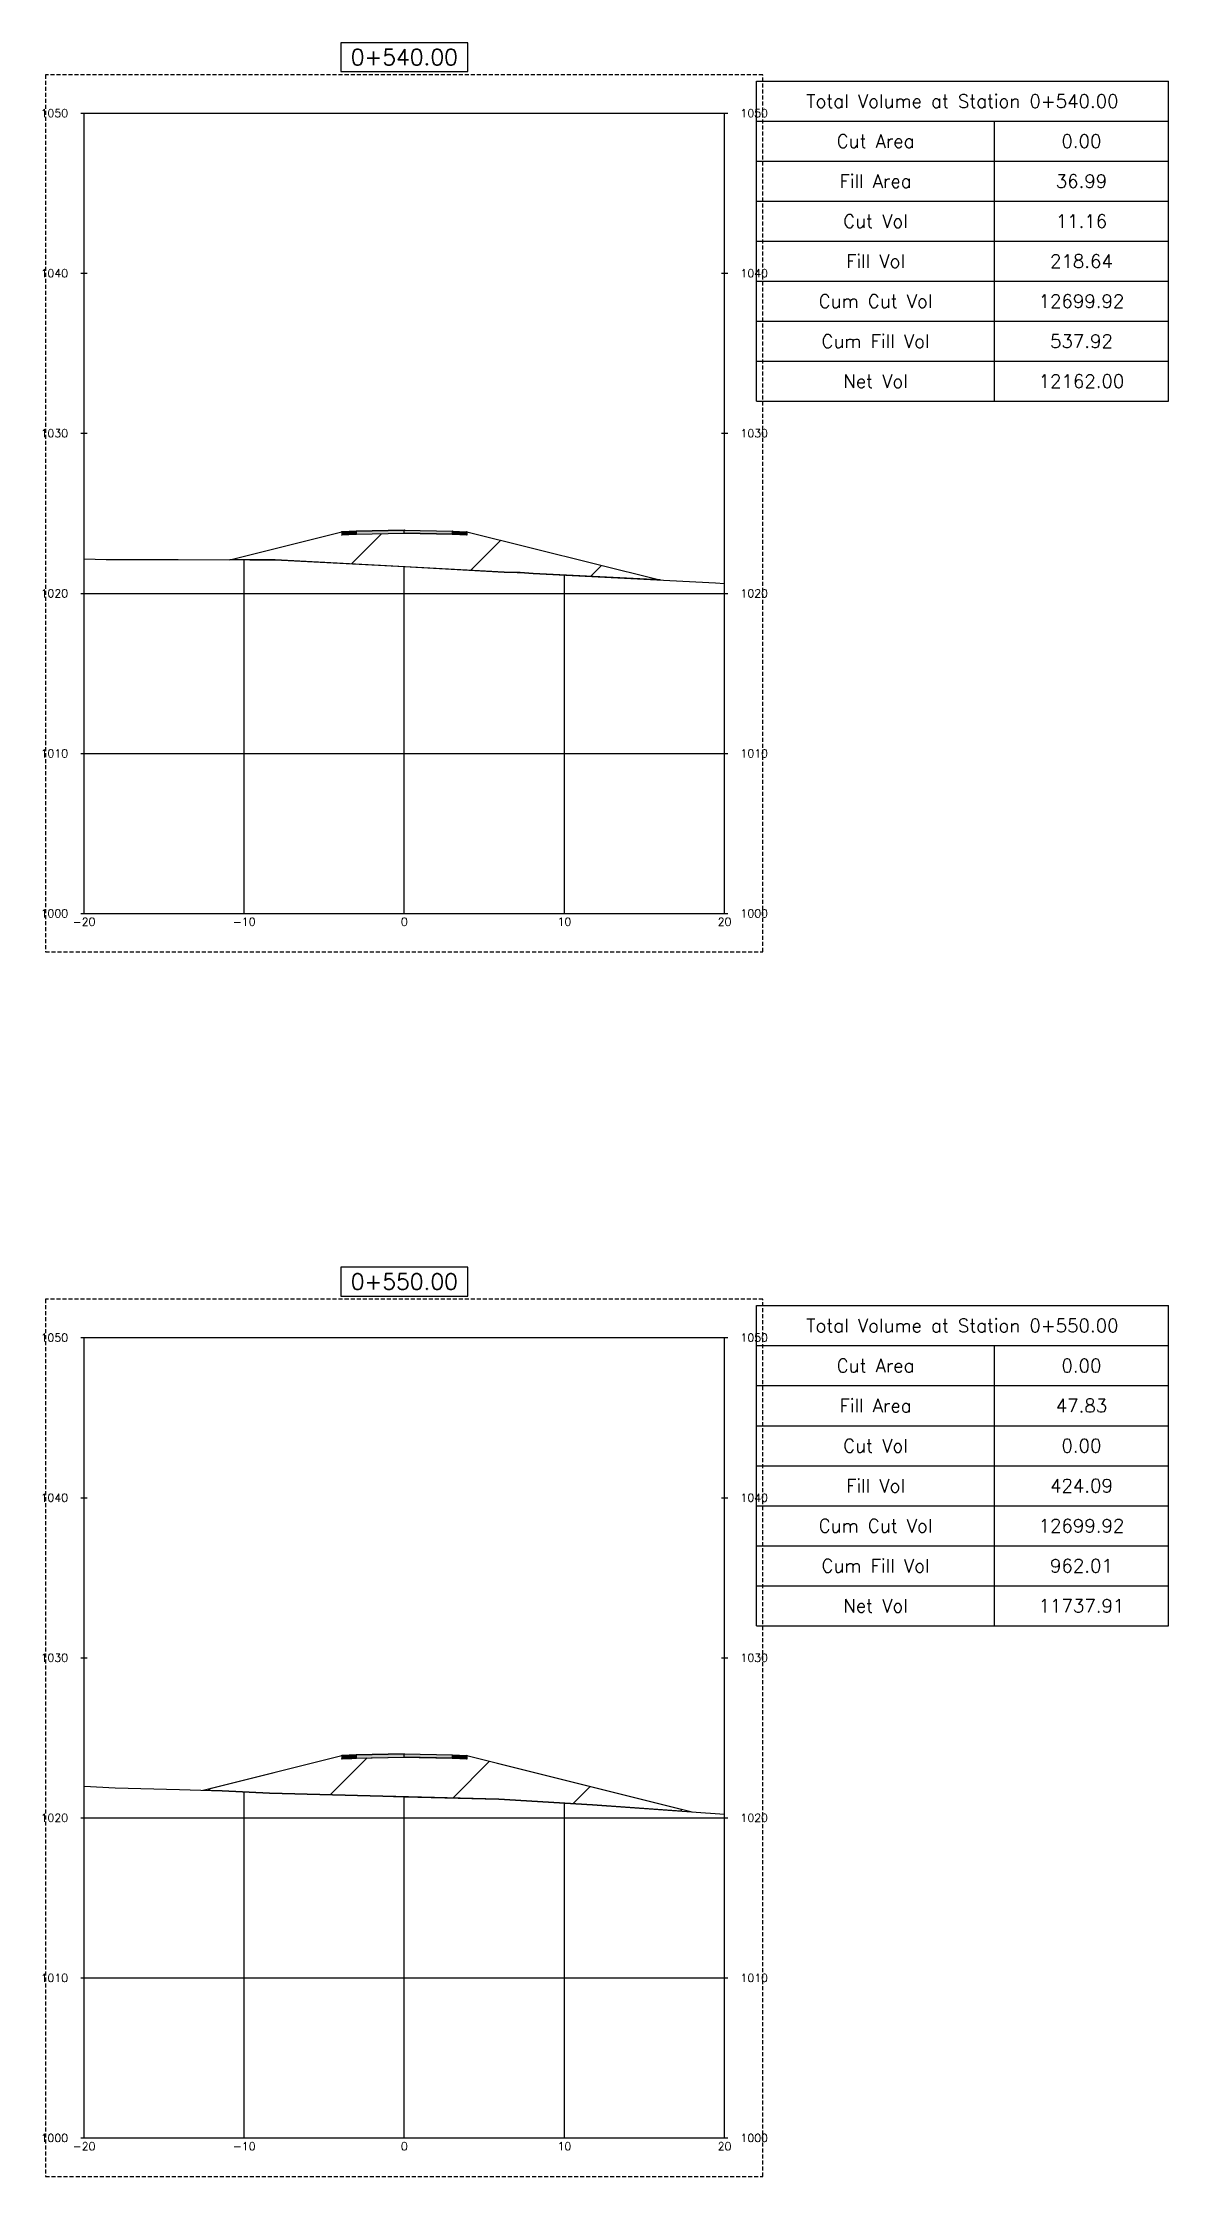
# Model space of a CAD drawing. Header units: metres. Extents: x 517023 to 519141, y 3924953 to 3927827.
# Drawn here: x 518738.4 to 518808.7, y 3925358.7 to 3925492 of the extents above; entities that cross this region are included whole.
import ezdxf

# ---------------------------------------------------------------- set-up
doc = ezdxf.new("R2010")
doc.units = ezdxf.units.M
doc.linetypes.add('DASHED2', pattern=[0.375, 0.25, -0.125])
for name, color, linetype in [('C-ANNO-TABL', 1, 'Continuous'), ('C-ANNO-TABL-TEXT', 150, 'Continuous'), ('C-ANNO-TABL-TITL', 150, 'Continuous'), ('C-ANNO-TABL-TTBL', 5, 'Continuous'), ('C-ROAD-CORR', 5, 'Continuous'), ('C-ROAD-CORR-PATT', 150, 'Continuous'), ('C-ROAD-LINK', 150, 'Continuous'), ('C-ROAD-MARK', 212, 'Continuous'), ('C-ROAD-PROF-TTLB', 5, 'Continuous'), ('C-ROAD-SECT', 7, 'Continuous'), ('C-ROAD-SECT-GRID', 7, 'Continuous'), ('C-ROAD-SECT-TEXT', 92, 'Continuous'), ('C-ROAD-SECT-TICK', 7, 'Continuous'), ('C-ROAD-SECT-TITL', 92, 'Continuous'), ('C-ROAD-SHAP', 32, 'Continuous'), ('C-ROAD-SHAP-PATT', 7, 'Continuous')]:
    doc.layers.add(name, color=color, linetype=linetype)
doc.layers.add('C-ROAD-SECT-BUFR', color=6, linetype='DASHED2', plot=False)
doc.styles.get("Standard").update_dxf_attribs({"font": 'simplex.shx'})

msp = doc.modelspace()

# ---------------------------------------------------------------- hatches: boundary and pattern name
at = {"layer": 'C-ROAD-CORR-PATT', "linetype": 'Continuous', "lineweight": -3}
h = msp.add_hatch(dxfattribs=at)
h.set_pattern_fill('ANSI31', color=3, scale=1.75, style=0)
h.set_pattern_definition([(45, (518750.0783, 3925459.7443), (-3.9289, 3.9289), [])])
h.paths.add_polyline_path([(518750.08, 3925459.74), (518757.07, 3925461.49), (518757.07, 3925461.29), (518757.97, 3925461.33), (518760.97, 3925461.39), (518763.97, 3925461.33), (518764.87, 3925461.29), (518764.87, 3925461.49), (518776.93, 3925458.48), (518769.02, 3925458.88), (518768.2, 3925458.94), (518768.01, 3925458.95), (518767.21, 3925458.97), (518752.91, 3925459.74), (518752.9, 3925459.74), (518751.33, 3925459.74)])
h = msp.add_hatch(dxfattribs=at)
h.set_pattern_fill('ANSI31', color=3, scale=1.75, style=0)
h.set_pattern_definition([(45, (518748.763, 3925382.8544), (-3.9289, 3.9289), [])])
h.paths.add_polyline_path([(518748.76, 3925382.85), (518748.76, 3925382.95), (518757.07, 3925385.03), (518757.07, 3925384.97), (518757.07, 3925384.83), (518757.69, 3925384.85), (518757.97, 3925384.87), (518760.97, 3925384.93), (518763.97, 3925384.87), (518764.87, 3925384.83), (518764.87, 3925384.89), (518764.87, 3925385.03), (518768.61, 3925384.09), (518778.27, 3925381.68), (518778.27, 3925381.56), (518772.73, 3925381.95), (518766.87, 3925382.3), (518759.63, 3925382.49), (518752.55, 3925382.69), (518749.6, 3925382.83)])
at = {"layer": 'C-ROAD-SHAP-PATT', "linetype": 'Continuous', "lineweight": -3}
for points in [[(518757.97, 3925461.53), (518757.07, 3925461.49), (518757.07, 3925461.29), (518757.97, 3925461.33)], [(518760.97, 3925461.59), (518757.97, 3925461.53), (518757.97, 3925461.33), (518760.97, 3925461.39)], [(518760.97, 3925461.59), (518763.97, 3925461.53), (518763.97, 3925461.33), (518760.97, 3925461.39)], [(518763.97, 3925461.53), (518764.87, 3925461.49), (518764.87, 3925461.29), (518763.97, 3925461.33)], [(518760.97, 3925385.13), (518757.97, 3925385.07), (518757.97, 3925384.87), (518760.97, 3925384.93)], [(518760.97, 3925385.13), (518763.97, 3925385.07), (518763.97, 3925384.87), (518760.97, 3925384.93)], [(518757.97, 3925385.07), (518757.07, 3925385.03), (518757.07, 3925384.83), (518757.97, 3925384.87)], [(518763.97, 3925385.07), (518764.87, 3925385.03), (518764.87, 3925384.83), (518763.97, 3925384.87)]]:
    msp.add_hatch(color=7, dxfattribs=at).paths.add_polyline_path(points)

# ---------------------------------------------------------------- linework, layer by layer
at = {"layer": 'C-ANNO-TABL', "color": 1, "linetype": 'Continuous', "lineweight": -3}
for p, q in [((518782.97, 3925487.14), (518808.69, 3925487.14)), ((518797.83, 3925469.64), (518797.83, 3925487.14)), ((518782.97, 3925484.64), (518808.69, 3925484.64)), ((518782.97, 3925482.14), (518808.69, 3925482.14)), ((518782.97, 3925479.64), (518808.69, 3925479.64)), ((518782.97, 3925477.14), (518808.69, 3925477.14)), ((518782.97, 3925474.64), (518808.69, 3925474.64)), ((518782.97, 3925472.14), (518808.69, 3925472.14)), ((518782.97, 3925410.64), (518808.69, 3925410.64)), ((518797.83, 3925393.14), (518797.83, 3925410.64)), ((518782.97, 3925408.14), (518808.69, 3925408.14)), ((518782.97, 3925405.64), (518808.69, 3925405.64)), ((518782.97, 3925403.14), (518808.69, 3925403.14)), ((518782.97, 3925400.64), (518808.69, 3925400.64)), ((518782.97, 3925398.14), (518808.69, 3925398.14)), ((518782.97, 3925395.64), (518808.69, 3925395.64))]:
    msp.add_line(p, q, dxfattribs=at)
at = {"layer": 'C-ANNO-TABL-TTBL', "color": 5, "linetype": 'Continuous', "lineweight": -3}
for p, q in [((518782.97, 3925489.64), (518808.69, 3925489.64)), ((518782.97, 3925469.64), (518782.97, 3925489.64)), ((518808.69, 3925469.64), (518808.69, 3925489.64)), ((518782.97, 3925469.64), (518808.69, 3925469.64)), ((518782.97, 3925413.14), (518808.69, 3925413.14)), ((518782.97, 3925393.14), (518782.97, 3925413.14)), ((518808.69, 3925393.14), (518808.69, 3925413.14)), ((518782.97, 3925393.14), (518808.69, 3925393.14))]:
    msp.add_line(p, q, dxfattribs=at)
at = {"layer": 'C-ROAD-CORR', "color": 3, "linetype": 'Continuous', "lineweight": -3}
for p, q in [((518750.08, 3925459.74), (518757.07, 3925461.49)), ((518757.07, 3925461.49), (518757.07, 3925461.29)), ((518757.07, 3925461.29), (518757.97, 3925461.33)), ((518757.97, 3925461.33), (518760.97, 3925461.39)), ((518760.97, 3925461.39), (518763.97, 3925461.33)), ((518763.97, 3925461.33), (518764.87, 3925461.29)), ((518764.87, 3925461.29), (518764.87, 3925461.49)), ((518764.87, 3925461.49), (518776.93, 3925458.48)), ((518751.33, 3925459.74), (518750.08, 3925459.74)), ((518752.9, 3925459.74), (518751.33, 3925459.74)), ((518752.91, 3925459.74), (518752.9, 3925459.74)), ((518767.21, 3925458.97), (518752.91, 3925459.74)), ((518768.01, 3925458.95), (518767.21, 3925458.97)), ((518768.2, 3925458.94), (518768.01, 3925458.95)), ((518769.02, 3925458.88), (518768.2, 3925458.94)), ((518776.93, 3925458.48), (518769.02, 3925458.88)), ((518748.76, 3925382.95), (518757.07, 3925385.03)), ((518757.07, 3925385.03), (518757.07, 3925384.97)), ((518757.07, 3925384.97), (518757.07, 3925384.83)), ((518757.07, 3925384.83), (518757.97, 3925384.87)), ((518757.97, 3925384.87), (518760.97, 3925384.93)), ((518760.97, 3925384.93), (518763.97, 3925384.87)), ((518763.97, 3925384.87), (518764.87, 3925384.83)), ((518764.87, 3925384.89), (518764.87, 3925385.03)), ((518764.87, 3925385.03), (518778.27, 3925381.68)), ((518764.87, 3925384.83), (518764.87, 3925384.89)), ((518748.76, 3925382.85), (518748.76, 3925382.95)), ((518749.6, 3925382.83), (518748.76, 3925382.85)), ((518752.55, 3925382.69), (518749.6, 3925382.83)), ((518759.63, 3925382.49), (518752.55, 3925382.69)), ((518766.87, 3925382.3), (518759.63, 3925382.49)), ((518772.73, 3925381.95), (518766.87, 3925382.3)), ((518778.27, 3925381.56), (518772.73, 3925381.95)), ((518778.27, 3925381.68), (518778.27, 3925381.56))]:
    msp.add_line(p, q, dxfattribs=at)
at = {"layer": 'C-ROAD-LINK', "color": 150, "linetype": 'Continuous', "lineweight": -3}
for p, q in [((518750.08, 3925459.74), (518757.07, 3925461.49)), ((518757.07, 3925461.49), (518757.97, 3925461.53)), ((518757.07, 3925461.49), (518757.07, 3925461.29)), ((518757.07, 3925461.29), (518757.97, 3925461.33)), ((518757.97, 3925461.53), (518760.97, 3925461.59)), ((518757.97, 3925461.53), (518757.97, 3925461.33)), ((518757.97, 3925461.33), (518757.97, 3925461.53)), ((518757.97, 3925461.33), (518760.97, 3925461.39)), ((518760.97, 3925461.59), (518763.97, 3925461.53)), ((518760.97, 3925461.39), (518760.97, 3925461.59)), ((518760.97, 3925461.39), (518763.97, 3925461.33)), ((518763.97, 3925461.53), (518763.97, 3925461.33)), ((518763.97, 3925461.53), (518764.87, 3925461.49)), ((518763.97, 3925461.33), (518763.97, 3925461.53)), ((518763.97, 3925461.33), (518764.87, 3925461.29)), ((518764.87, 3925461.49), (518764.87, 3925461.29)), ((518764.87, 3925461.49), (518776.93, 3925458.48)), ((518757.97, 3925385.07), (518760.97, 3925385.13)), ((518760.97, 3925385.13), (518763.97, 3925385.07)), ((518760.97, 3925384.93), (518760.97, 3925385.13)), ((518748.41, 3925382.86), (518757.07, 3925385.03)), ((518757.07, 3925385.03), (518757.97, 3925385.07)), ((518757.07, 3925385.03), (518757.07, 3925384.83)), ((518757.07, 3925384.83), (518757.97, 3925384.87)), ((518757.97, 3925385.07), (518757.97, 3925384.87)), ((518757.97, 3925384.87), (518757.97, 3925385.07)), ((518757.97, 3925384.87), (518760.97, 3925384.93)), ((518760.97, 3925384.93), (518763.97, 3925384.87)), ((518763.97, 3925385.07), (518763.97, 3925384.87)), ((518763.97, 3925385.07), (518764.87, 3925385.03)), ((518763.97, 3925384.87), (518763.97, 3925385.07)), ((518763.97, 3925384.87), (518764.87, 3925384.83)), ((518764.87, 3925385.03), (518764.87, 3925384.83)), ((518764.87, 3925385.03), (518778.94, 3925381.51))]:
    msp.add_line(p, q, dxfattribs=at)
at = {"layer": 'C-ROAD-MARK', "color": 212, "linetype": 'Continuous', "lineweight": -3}
for centre in [(518757.07, 3925461.49), (518757.07, 3925461.29), (518757.97, 3925461.53), (518757.97, 3925461.33), (518760.97, 3925461.59), (518760.97, 3925461.39), (518763.97, 3925461.53), (518763.97, 3925461.33), (518764.87, 3925461.49), (518764.87, 3925461.29), (518750.08, 3925459.74), (518776.93, 3925458.48), (518757.97, 3925385.07), (518760.97, 3925385.13), (518763.97, 3925385.07), (518757.07, 3925385.03), (518757.07, 3925384.83), (518757.97, 3925384.87), (518760.97, 3925384.93), (518763.97, 3925384.87), (518764.87, 3925385.03), (518764.87, 3925384.83), (518748.41, 3925382.86), (518778.94, 3925381.51)]:
    msp.add_circle(centre, 0.015, dxfattribs=at)
at = {"layer": 'C-ROAD-PROF-TTLB', "color": 5, "linetype": 'Continuous', "lineweight": -3}
for p, q in [((518740.97, 3925437.64), (518740.97, 3925487.64)), ((518740.97, 3925487.64), (518780.97, 3925487.64)), ((518780.97, 3925437.64), (518780.97, 3925487.64)), ((518740.97, 3925437.64), (518780.97, 3925437.64)), ((518740.97, 3925361.14), (518740.97, 3925411.14)), ((518740.97, 3925411.14), (518780.97, 3925411.14)), ((518780.97, 3925361.14), (518780.97, 3925411.14)), ((518740.97, 3925361.14), (518780.97, 3925361.14))]:
    msp.add_line(p, q, dxfattribs=at)
at = {"layer": 'C-ROAD-SECT', "color": 7, "linetype": 'Continuous', "lineweight": -3}
for points in [[(518750.08, 3925459.74), (518757.07, 3925461.49), (518757.07, 3925461.29), (518757.97, 3925461.33), (518760.97, 3925461.39), (518763.97, 3925461.33), (518764.87, 3925461.29), (518764.87, 3925461.49), (518776.93, 3925458.48)], [(518740.97, 3925459.8), (518742.34, 3925459.75), (518746.84, 3925459.75), (518751.33, 3925459.74), (518752.9, 3925459.74), (518752.91, 3925459.74), (518760.97, 3925459.31), (518767.21, 3925458.97), (518768.01, 3925458.95), (518768.2, 3925458.94), (518769.02, 3925458.88), (518780.41, 3925458.3), (518780.97, 3925458.26)], [(518748.76, 3925382.95), (518754.9, 3925384.49), (518757.07, 3925385.03), (518757.07, 3925384.97), (518757.07, 3925384.83), (518757.69, 3925384.85), (518757.97, 3925384.87), (518758.9, 3925384.88), (518760.97, 3925384.93), (518761.9, 3925384.91), (518763.97, 3925384.87), (518764.59, 3925384.84), (518764.87, 3925384.83), (518764.87, 3925384.89), (518764.87, 3925385.03), (518768.61, 3925384.09), (518778.27, 3925381.68)], [(518740.97, 3925383.11), (518742.92, 3925383.02), (518746.93, 3925382.91), (518749.6, 3925382.83), (518752.55, 3925382.69), (518759.63, 3925382.49), (518760.97, 3925382.46), (518766.87, 3925382.3), (518772.73, 3925381.95), (518780.97, 3925381.37)]]:
    msp.add_lwpolyline(points, dxfattribs=at)
at = {"layer": 'C-ROAD-SECT-BUFR', "color": 6, "linetype": 'DASHED2', "lineweight": -3}
for p, q in [((518783.37, 3925490.04), (518738.57, 3925490.04)), ((518738.57, 3925490.04), (518738.57, 3925435.24)), ((518783.37, 3925435.24), (518783.37, 3925490.04)), ((518738.57, 3925435.24), (518783.37, 3925435.24)), ((518783.37, 3925413.54), (518738.57, 3925413.54)), ((518738.57, 3925413.54), (518738.57, 3925358.74)), ((518783.37, 3925358.74), (518783.37, 3925413.54)), ((518738.57, 3925358.74), (518783.37, 3925358.74))]:
    msp.add_line(p, q, dxfattribs=at)
at = {"layer": 'C-ROAD-SECT-GRID', "color": 7, "linetype": 'Continuous', "lineweight": -3}
for p, q in [((518740.97, 3925437.64), (518740.97, 3925459.8)), ((518750.97, 3925437.64), (518750.97, 3925459.74)), ((518760.97, 3925437.64), (518760.97, 3925459.31)), ((518770.97, 3925437.64), (518770.97, 3925458.78)), ((518740.97, 3925457.64), (518780.97, 3925457.64)), ((518780.97, 3925437.64), (518780.97, 3925458.26)), ((518740.97, 3925447.64), (518780.97, 3925447.64)), ((518740.97, 3925437.64), (518780.97, 3925437.64)), ((518740.97, 3925361.14), (518740.97, 3925383.11)), ((518750.97, 3925361.14), (518750.97, 3925382.76)), ((518760.97, 3925361.14), (518760.97, 3925382.46)), ((518740.97, 3925381.14), (518780.97, 3925381.14)), ((518770.97, 3925361.14), (518770.97, 3925382.05)), ((518780.97, 3925361.14), (518780.97, 3925381.37)), ((518740.97, 3925371.14), (518780.97, 3925371.14)), ((518740.97, 3925361.14), (518780.97, 3925361.14))]:
    msp.add_line(p, q, dxfattribs=at)
at = {"layer": 'C-ROAD-SECT-TICK', "color": 7, "linetype": 'Continuous', "lineweight": -3}
for p, q in [((518740.77, 3925487.64), (518741.17, 3925487.64)), ((518780.77, 3925487.64), (518781.17, 3925487.64)), ((518740.77, 3925477.64), (518741.17, 3925477.64)), ((518780.77, 3925477.64), (518781.17, 3925477.64)), ((518740.77, 3925467.64), (518741.17, 3925467.64)), ((518780.77, 3925467.64), (518781.17, 3925467.64)), ((518740.77, 3925457.64), (518741.17, 3925457.64)), ((518780.77, 3925457.64), (518781.17, 3925457.64)), ((518740.77, 3925447.64), (518741.17, 3925447.64)), ((518780.77, 3925447.64), (518781.17, 3925447.64)), ((518740.77, 3925437.64), (518741.17, 3925437.64)), ((518780.77, 3925437.64), (518781.17, 3925437.64)), ((518740.77, 3925411.14), (518741.17, 3925411.14)), ((518780.77, 3925411.14), (518781.17, 3925411.14)), ((518740.77, 3925401.14), (518741.17, 3925401.14)), ((518780.77, 3925401.14), (518781.17, 3925401.14)), ((518740.77, 3925391.14), (518741.17, 3925391.14)), ((518780.77, 3925391.14), (518781.17, 3925391.14)), ((518740.77, 3925381.14), (518741.17, 3925381.14)), ((518780.77, 3925381.14), (518781.17, 3925381.14)), ((518740.77, 3925371.14), (518741.17, 3925371.14)), ((518780.77, 3925371.14), (518781.17, 3925371.14)), ((518740.77, 3925361.14), (518741.17, 3925361.14)), ((518780.77, 3925361.14), (518781.17, 3925361.14))]:
    msp.add_line(p, q, dxfattribs=at)
at = {"layer": 'C-ROAD-SECT-TITL', "color": 92, "linetype": 'Continuous', "lineweight": -3}
for points in [[(518757, 3925490.24), (518764.94, 3925490.24), (518764.94, 3925492.04), (518757, 3925492.04)], [(518757, 3925413.74), (518764.94, 3925413.74), (518764.94, 3925415.54), (518757, 3925415.54)]]:
    msp.add_3dface(points, dxfattribs=at)
at = {"layer": 'C-ROAD-SHAP', "color": 32, "linetype": 'Continuous', "lineweight": -3}
for p, q in [((518757.97, 3925461.53), (518757.07, 3925461.49)), ((518757.07, 3925461.49), (518757.07, 3925461.29)), ((518757.07, 3925461.29), (518757.97, 3925461.33)), ((518760.97, 3925461.59), (518757.97, 3925461.53)), ((518757.97, 3925461.53), (518757.97, 3925461.33)), ((518757.97, 3925461.33), (518757.97, 3925461.53)), ((518757.97, 3925461.33), (518760.97, 3925461.39)), ((518760.97, 3925461.59), (518763.97, 3925461.53)), ((518760.97, 3925461.39), (518760.97, 3925461.59)), ((518763.97, 3925461.33), (518760.97, 3925461.39)), ((518763.97, 3925461.53), (518763.97, 3925461.33)), ((518763.97, 3925461.53), (518764.87, 3925461.49)), ((518763.97, 3925461.33), (518763.97, 3925461.53)), ((518764.87, 3925461.29), (518763.97, 3925461.33)), ((518764.87, 3925461.49), (518764.87, 3925461.29)), ((518760.97, 3925385.13), (518757.97, 3925385.07)), ((518760.97, 3925385.13), (518763.97, 3925385.07)), ((518760.97, 3925384.93), (518760.97, 3925385.13)), ((518757.97, 3925385.07), (518757.07, 3925385.03)), ((518757.07, 3925385.03), (518757.07, 3925384.83)), ((518757.07, 3925384.83), (518757.97, 3925384.87)), ((518757.97, 3925385.07), (518757.97, 3925384.87)), ((518757.97, 3925384.87), (518757.97, 3925385.07)), ((518757.97, 3925384.87), (518760.97, 3925384.93)), ((518763.97, 3925384.87), (518760.97, 3925384.93)), ((518763.97, 3925385.07), (518763.97, 3925384.87)), ((518763.97, 3925385.07), (518764.87, 3925385.03)), ((518763.97, 3925384.87), (518763.97, 3925385.07)), ((518764.87, 3925384.83), (518763.97, 3925384.87)), ((518764.87, 3925385.03), (518764.87, 3925384.83))]:
    msp.add_line(p, q, dxfattribs=at)

# ---------------------------------------------------------------- texts
at = {"layer": 'C-ANNO-TABL-TEXT', "color": 150, "linetype": 'Continuous', "lineweight": -3, "char_height": 0.833, "attachment_point": 5}
for s, insert in [('0.00', (518803.26, 3925485.89)), ('36.99', (518803.26, 3925483.39)), ('11.16', (518803.26, 3925480.89)), ('218.64', (518803.26, 3925478.39)), ('12699.92', (518803.26, 3925475.89)), ('537.92', (518803.26, 3925473.39)), ('12162.00', (518803.26, 3925470.89)), ('0.00', (518803.26, 3925409.39)), ('47.83', (518803.26, 3925406.89)), ('0.00', (518803.26, 3925404.39)), ('424.09', (518803.26, 3925401.89)), ('12699.92', (518803.26, 3925399.39)), ('962.01', (518803.26, 3925396.89)), ('11737.91', (518803.26, 3925394.39))]:
    msp.add_mtext(s, dxfattribs=dict(at, insert=insert))
at = {"layer": 'C-ANNO-TABL-TITL', "color": 150, "linetype": 'Continuous', "lineweight": -3, "attachment_point": 5}
for s, insert, char_height in [('Total Volume at Station 0+540.00', (518795.83, 3925488.39), 0.8333), ('Cut Area', (518790.4, 3925485.89), 0.833), ('Fill Area', (518790.4, 3925483.39), 0.833), ('Cut Vol', (518790.4, 3925480.89), 0.833), ('Fill Vol', (518790.4, 3925478.39), 0.833), ('Cum Cut Vol', (518790.4, 3925475.89), 0.8333), ('Cum Fill Vol', (518790.4, 3925473.39), 0.8333), ('Net Vol', (518790.4, 3925470.89), 0.833), ('Total Volume at Station 0+550.00', (518795.83, 3925411.89), 0.8333), ('Cut Area', (518790.4, 3925409.39), 0.833), ('Fill Area', (518790.4, 3925406.89), 0.833), ('Cut Vol', (518790.4, 3925404.39), 0.833), ('Fill Vol', (518790.4, 3925401.89), 0.833), ('Cum Cut Vol', (518790.4, 3925399.39), 0.8333), ('Cum Fill Vol', (518790.4, 3925396.89), 0.8333), ('Net Vol', (518790.4, 3925394.39), 0.833)]:
    msp.add_mtext(s, dxfattribs=dict(at, insert=insert, char_height=char_height))
at = {"layer": 'C-ROAD-SECT-TEXT', "color": 92, "linetype": 'Continuous', "lineweight": -3, "char_height": 0.5}
for s, insert, attachment_point in [('1050', (518739.97, 3925487.64), 6), ('1050', (518781.97, 3925487.64), 4), ('1040', (518739.97, 3925477.64), 6), ('1040', (518781.97, 3925477.64), 4), ('1030', (518739.97, 3925467.64), 6), ('1030', (518781.97, 3925467.64), 4), ('1020', (518739.97, 3925457.64), 6), ('1020', (518781.97, 3925457.64), 4), ('1010', (518739.97, 3925447.64), 6), ('1010', (518781.97, 3925447.64), 4), ('1000', (518739.97, 3925437.64), 6), ('{\\C3;-20}', (518740.97, 3925437.37), 2), ('{\\C3;-10}', (518750.97, 3925437.37), 2), ('{\\C3;0}', (518760.97, 3925437.37), 2), ('{\\C3;10}', (518770.97, 3925437.37), 2), ('{\\C3;20}', (518780.97, 3925437.37), 2), ('1000', (518781.97, 3925437.64), 4), ('1050', (518739.97, 3925411.14), 6), ('1050', (518781.97, 3925411.14), 4), ('1040', (518739.97, 3925401.14), 6), ('1040', (518781.97, 3925401.14), 4), ('1030', (518739.97, 3925391.14), 6), ('1030', (518781.97, 3925391.14), 4), ('1020', (518739.97, 3925381.14), 6), ('1020', (518781.97, 3925381.14), 4), ('1010', (518739.97, 3925371.14), 6), ('1010', (518781.97, 3925371.14), 4), ('1000', (518739.97, 3925361.14), 6), ('1000', (518781.97, 3925361.14), 4), ('{\\C3;-20}', (518740.97, 3925360.87), 2), ('{\\C3;-10}', (518750.97, 3925360.87), 2), ('{\\C3;0}', (518760.97, 3925360.87), 2), ('{\\C3;10}', (518770.97, 3925360.87), 2), ('{\\C3;20}', (518780.97, 3925360.87), 2)]:
    msp.add_mtext(s, dxfattribs=dict(at, insert=insert, attachment_point=attachment_point))
at = {"layer": 'C-ROAD-SECT-TITL', "color": 92, "linetype": 'Continuous', "lineweight": -3, "char_height": 1, "attachment_point": 8}
for s, insert in [('0+540.00', (518760.97, 3925490.64)), ('0+550.00', (518760.97, 3925414.14))]:
    msp.add_mtext(s, dxfattribs=dict(at, insert=insert))

doc.saveas('drawing.dxf')
